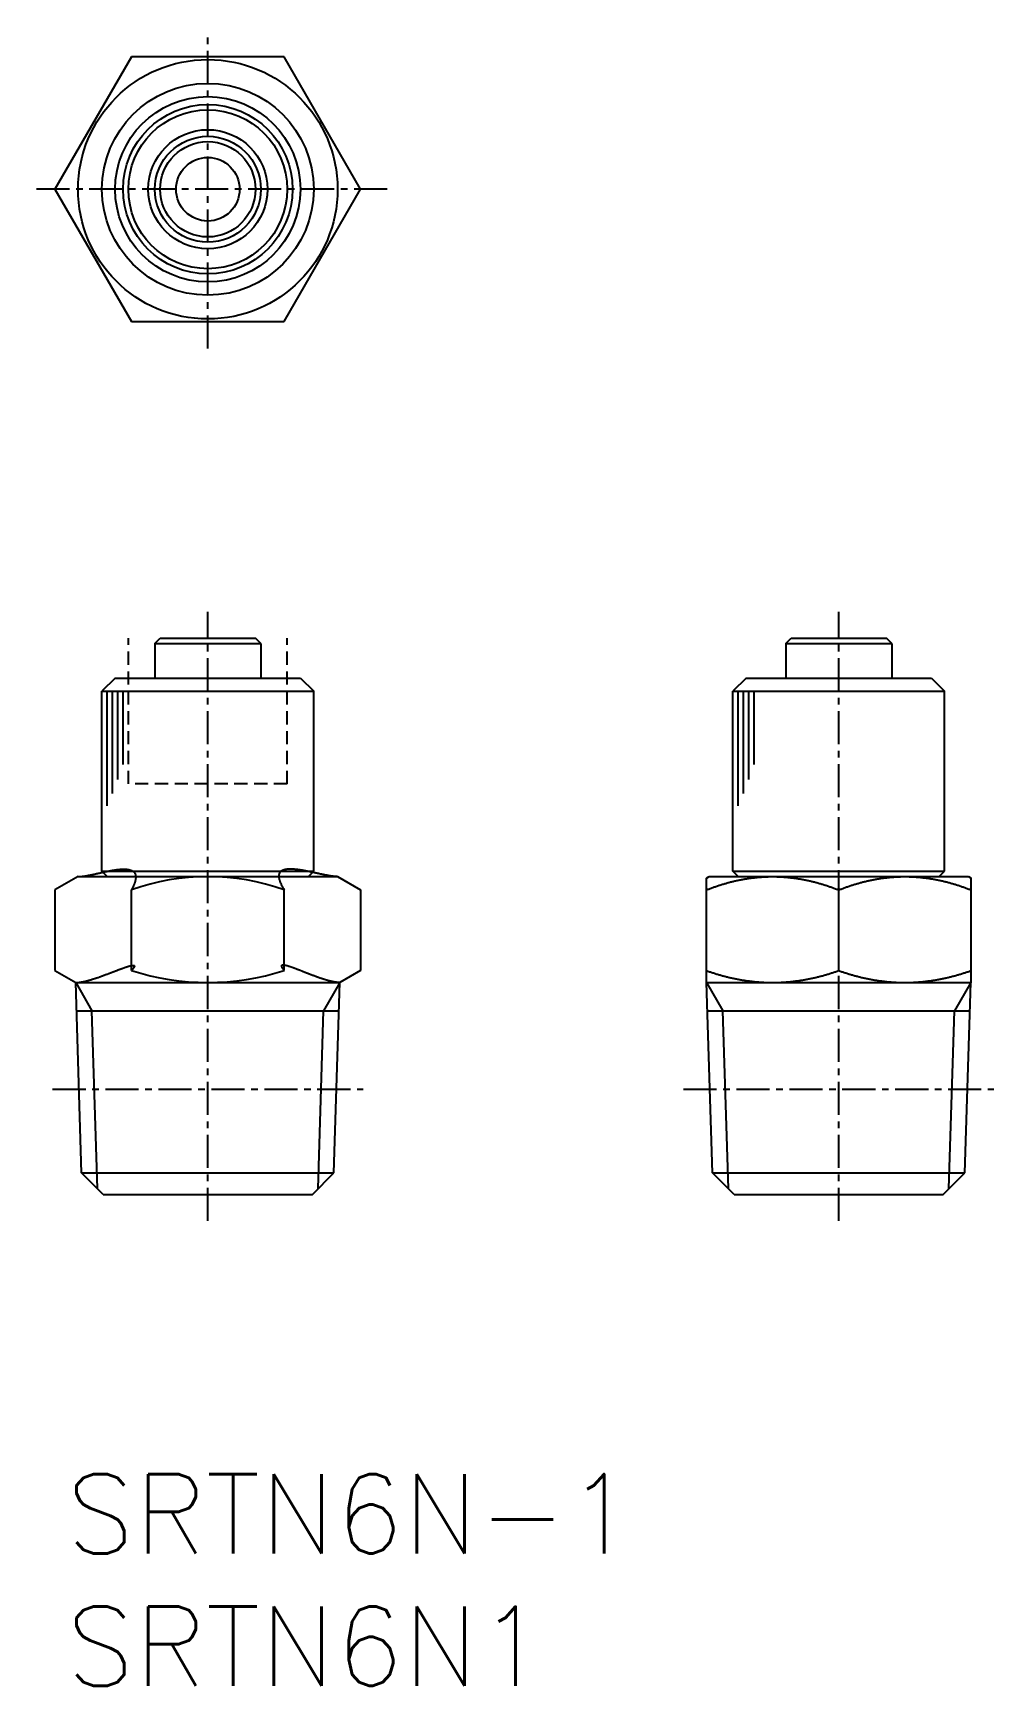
# Model space of a CAD drawing. Extents: x 125.6 to 161.9, y 64.5 to 127.
import ezdxf
from ezdxf.enums import TextEntityAlignment as Align

# ---------------------------------------------------------------- set-up
doc = ezdxf.new("R2010")
doc.units = 0
doc.linetypes.add('CENTER', pattern=[2, 1.25, -0.25, 0.25, -0.25])
doc.linetypes.add('DASHED', pattern=[0.75, 0.5, -0.25])
doc.layers.get('0').update_dxf_attribs({"linetype": 'CONTINUOUS'})
doc.layers.add('CENTER', color=1, linetype='CENTER')
doc.styles.get("Standard").update_dxf_attribs({"font": 'txt.shx', "bigfont": 'extfont.shx'})

msp = doc.modelspace()

# ---------------------------------------------------------------- linework, layer by layer
at = {"color": 7, "linetype": 'CONTINUOUS'}
for p, q in [((129.306, 126.059), (126.419, 121.059)), ((135.08, 126.059), (129.306, 126.059)), ((137.966, 121.059), (135.08, 126.059)), ((126.419, 121.059), (129.306, 116.059)), ((135.08, 116.059), (137.966, 121.059)), ((129.306, 116.059), (135.08, 116.059)), ((130.193, 103.898), (130.393, 104.098)), ((130.193, 103.898), (134.193, 103.898)), ((130.193, 103.898), (130.193, 102.598)), ((130.393, 104.098), (133.993, 104.098)), ((134.193, 103.898), (133.993, 104.098)), ((134.193, 103.898), (134.193, 102.598)), ((154.026, 103.898), (154.226, 104.098)), ((154.026, 103.898), (154.026, 102.598)), ((154.026, 103.898), (158.026, 103.898)), ((154.226, 104.098), (157.826, 104.098)), ((158.026, 103.898), (157.826, 104.098)), ((158.026, 103.898), (158.026, 102.598)), ((128.693, 102.598), (128.193, 102.098)), ((128.693, 102.598), (135.693, 102.598)), ((135.693, 102.598), (136.193, 102.098)), ((152.526, 102.598), (152.026, 102.098)), ((152.526, 102.598), (159.526, 102.598)), ((159.526, 102.598), (160.026, 102.098)), ((128.193, 102.098), (136.193, 102.098)), ((128.193, 95.298), (128.193, 102.098)), ((136.193, 95.298), (136.193, 102.098)), ((152.026, 95.298), (152.026, 102.098)), ((152.026, 102.098), (160.026, 102.098)), ((160.026, 95.298), (160.026, 102.098)), ((127.293, 95.098), (126.419, 94.594)), ((127.293, 95.098), (137.093, 95.098)), ((128.193, 95.298), (136.193, 95.298)), ((128.393, 95.098), (128.193, 95.298)), ((135.993, 95.098), (136.193, 95.298)), ((137.093, 95.098), (137.966, 94.594)), ((151.026, 95.041), (151.126, 95.098)), ((151.026, 91.104), (151.026, 95.041)), ((151.126, 95.098), (160.926, 95.098)), ((152.226, 95.098), (152.026, 95.298)), ((152.026, 95.298), (160.026, 95.298)), ((159.826, 95.098), (160.026, 95.298)), ((160.926, 95.098), (161.026, 95.041)), ((161.026, 91.104), (161.026, 95.041)), ((126.419, 94.594), (126.419, 91.551)), ((129.306, 91.551), (129.306, 94.594)), ((135.08, 91.551), (135.08, 94.594)), ((137.966, 94.594), (137.966, 91.551)), ((156.026, 91.551), (156.026, 94.594)), ((126.419, 91.551), (127.203, 91.098)), ((137.966, 91.551), (137.183, 91.098)), ((127.203, 91.098), (137.183, 91.098)), ((127.427, 83.914), (127.203, 91.098)), ((136.958, 83.914), (137.183, 91.098)), ((151.026, 91.104), (151.036, 91.098)), ((151.26, 83.914), (151.036, 91.098)), ((151.036, 91.098), (161.016, 91.098)), ((160.791, 83.914), (161.016, 91.098)), ((161.016, 91.098), (161.026, 91.104)), ((127.236, 90.034), (137.149, 90.034)), ((151.069, 90.034), (160.982, 90.034)), ((128.243, 83.098), (127.427, 83.914)), ((127.427, 83.914), (136.958, 83.914)), ((136.143, 83.098), (136.958, 83.914)), ((151.26, 83.914), (160.791, 83.914)), ((152.076, 83.098), (151.26, 83.914)), ((159.976, 83.098), (160.791, 83.914)), ((128.243, 83.098), (136.143, 83.098)), ((152.076, 83.098), (159.976, 83.098))]:
    msp.add_line(p, q, dxfattribs=at)
at = {"color": 3, "linetype": 'DASHED'}
for p, q in [((129.193, 98.598), (129.193, 104.098)), ((135.193, 98.598), (135.193, 104.098)), ((135.193, 98.598), (129.193, 98.598))]:
    msp.add_line(p, q, dxfattribs=at)
at = {"color": 3, "linetype": 'CONTINUOUS'}
for p, q in [((128.393, 97.77), (128.393, 102.098)), ((128.593, 98.237), (128.593, 102.098)), ((128.793, 98.764), (128.793, 102.098)), ((128.993, 99.336), (128.993, 102.098)), ((152.226, 97.77), (152.226, 102.098)), ((152.426, 98.237), (152.426, 102.098)), ((152.626, 98.764), (152.626, 102.098)), ((152.826, 99.336), (152.826, 102.098)), ((127.203, 91.098), (127.817, 90.034)), ((137.183, 91.098), (136.568, 90.034)), ((151.036, 91.098), (151.65, 90.034)), ((161.016, 91.098), (160.401, 90.034)), ((128.027, 83.314), (127.817, 90.034)), ((136.358, 83.314), (136.568, 90.034)), ((151.86, 83.314), (151.65, 90.034)), ((160.191, 83.314), (160.401, 90.034))]:
    msp.add_line(p, q, dxfattribs=at)
at = {"color": 7}
for points in [[(127.293, 95.098, 0), (127.306, 95.098, 0), (127.32, 95.099, 0), (127.333, 95.099, 0), (127.348, 95.1, 0), (127.362, 95.1, 0), (127.377, 95.101, 0), (127.392, 95.103, 0), (127.407, 95.104, 0), (127.423, 95.105, 0), (127.439, 95.107, 0), (127.455, 95.109, 0), (127.471, 95.111, 0), (127.488, 95.113, 0), (127.505, 95.116, 0), (127.522, 95.118, 0), (127.54, 95.121, 0), (127.557, 95.124, 0), (127.575, 95.126, 0), (127.593, 95.13, 0), (127.611, 95.133, 0), (127.63, 95.136, 0), (127.648, 95.139, 0), (127.667, 95.143, 0), (127.686, 95.147, 0), (127.706, 95.15, 0), (127.725, 95.154, 0), (127.745, 95.158, 0), (127.764, 95.162, 0), (127.784, 95.166, 0), (127.804, 95.171, 0), (127.824, 95.175, 0), (127.845, 95.179, 0), (127.865, 95.183, 0), (127.886, 95.188, 0), (127.906, 95.192, 0), (127.927, 95.197, 0), (127.948, 95.201, 0), (127.969, 95.206, 0), (127.99, 95.211, 0), (128.011, 95.216, 0), (128.032, 95.22, 0), (128.054, 95.225, 0), (128.075, 95.23, 0), (128.096, 95.234, 0), (128.118, 95.239, 0), (128.139, 95.244, 0), (128.161, 95.249, 0), (128.183, 95.254, 0), (128.204, 95.258, 0), (128.226, 95.263, 0), (128.247, 95.268, 0), (128.269, 95.272, 0), (128.291, 95.277, 0), (128.312, 95.282, 0), (128.334, 95.286, 0), (128.356, 95.291, 0), (128.377, 95.295, 0), (128.399, 95.299, 0), (128.42, 95.304, 0), (128.442, 95.308, 0), (128.463, 95.312, 0), (128.485, 95.316, 0), (128.506, 95.32, 0), (128.527, 95.324, 0), (128.548, 95.328, 0), (128.57, 95.332, 0), (128.591, 95.336, 0), (128.611, 95.339, 0), (128.632, 95.343, 0), (128.653, 95.346, 0), (128.674, 95.349, 0), (128.694, 95.352, 0), (128.714, 95.355, 0), (128.735, 95.358, 0), (128.755, 95.361, 0), (128.775, 95.363, 0), (128.794, 95.366, 0), (128.814, 95.368, 0), (128.834, 95.37, 0), (128.853, 95.372, 0), (128.872, 95.374, 0), (128.891, 95.375, 0), (128.91, 95.376, 0), (128.928, 95.378, 0), (128.947, 95.379, 0), (128.965, 95.379, 0), (128.983, 95.38, 0), (129.001, 95.38, 0), (129.018, 95.381, 0), (129.035, 95.381, 0), (129.052, 95.381, 0), (129.069, 95.38, 0), (129.086, 95.379, 0), (129.102, 95.379, 0), (129.118, 95.377, 0), (129.134, 95.376, 0), (129.149, 95.374, 0), (129.164, 95.373, 0), (129.179, 95.371, 0), (129.194, 95.368, 0), (129.208, 95.365, 0), (129.222, 95.363, 0), (129.236, 95.359, 0), (129.249, 95.356, 0), (129.262, 95.352, 0), (129.275, 95.348, 0), (129.287, 95.344, 0), (129.299, 95.339, 0), (129.311, 95.334, 0), (129.322, 95.329, 0), (129.333, 95.323, 0), (129.344, 95.317, 0), (129.354, 95.311, 0), (129.364, 95.305, 0), (129.373, 95.298, 0), (129.382, 95.291, 0), (129.391, 95.283, 0), (129.399, 95.275, 0), (129.407, 95.267, 0), (129.414, 95.258, 0), (129.421, 95.25, 0), (129.428, 95.24, 0), (129.434, 95.231, 0), (129.439, 95.221, 0), (129.445, 95.21, 0), (129.449, 95.199, 0), (129.454, 95.188, 0), (129.457, 95.176, 0), (129.461, 95.164, 0), (129.463, 95.152, 0), (129.466, 95.139, 0), (129.468, 95.126, 0), (129.469, 95.112, 0), (129.47, 95.098, 0), (129.47, 95.084, 0), (129.47, 95.069, 0), (129.469, 95.053, 0), (129.468, 95.037, 0), (129.466, 95.021, 0), (129.464, 95.004, 0), (129.461, 94.987, 0), (129.457, 94.97, 0), (129.453, 94.951, 0), (129.448, 94.933, 0), (129.443, 94.914, 0), (129.437, 94.894, 0), (129.431, 94.874, 0), (129.424, 94.854, 0), (129.417, 94.833, 0), (129.408, 94.811, 0), (129.4, 94.789, 0), (129.39, 94.766, 0), (129.38, 94.743, 0), (129.369, 94.72, 0), (129.358, 94.696, 0), (129.346, 94.671, 0), (129.333, 94.646, 0), (129.32, 94.62, 0), (129.306, 94.594, 0)], [(137.093, 95.098, 0), (137.08, 95.098, 0), (137.066, 95.099, 0), (137.052, 95.099, 0), (137.038, 95.1, 0), (137.023, 95.1, 0), (137.008, 95.101, 0), (136.993, 95.103, 0), (136.977, 95.104, 0), (136.962, 95.105, 0), (136.945, 95.107, 0), (136.929, 95.109, 0), (136.912, 95.111, 0), (136.895, 95.113, 0), (136.878, 95.116, 0), (136.86, 95.118, 0), (136.843, 95.121, 0), (136.825, 95.124, 0), (136.806, 95.126, 0), (136.788, 95.13, 0), (136.769, 95.133, 0), (136.75, 95.136, 0), (136.731, 95.139, 0), (136.711, 95.143, 0), (136.692, 95.147, 0), (136.672, 95.15, 0), (136.652, 95.154, 0), (136.632, 95.158, 0), (136.611, 95.162, 0), (136.591, 95.166, 0), (136.57, 95.171, 0), (136.549, 95.175, 0), (136.529, 95.179, 0), (136.507, 95.183, 0), (136.486, 95.188, 0), (136.465, 95.192, 0), (136.443, 95.197, 0), (136.422, 95.201, 0), (136.4, 95.206, 0), (136.378, 95.211, 0), (136.356, 95.216, 0), (136.334, 95.22, 0), (136.312, 95.225, 0), (136.29, 95.23, 0), (136.268, 95.234, 0), (136.246, 95.239, 0), (136.223, 95.244, 0), (136.201, 95.249, 0), (136.179, 95.254, 0), (136.156, 95.258, 0), (136.134, 95.263, 0), (136.111, 95.268, 0), (136.089, 95.272, 0), (136.066, 95.277, 0), (136.044, 95.282, 0), (136.022, 95.286, 0), (135.999, 95.291, 0), (135.977, 95.295, 0), (135.954, 95.299, 0), (135.932, 95.304, 0), (135.91, 95.308, 0), (135.888, 95.312, 0), (135.865, 95.316, 0), (135.843, 95.32, 0), (135.821, 95.324, 0), (135.799, 95.328, 0), (135.778, 95.332, 0), (135.756, 95.336, 0), (135.734, 95.339, 0), (135.713, 95.343, 0), (135.691, 95.346, 0), (135.67, 95.349, 0), (135.649, 95.352, 0), (135.628, 95.355, 0), (135.607, 95.358, 0), (135.586, 95.361, 0), (135.565, 95.363, 0), (135.545, 95.366, 0), (135.525, 95.368, 0), (135.504, 95.37, 0), (135.485, 95.372, 0), (135.465, 95.374, 0), (135.445, 95.375, 0), (135.426, 95.376, 0), (135.407, 95.378, 0), (135.388, 95.379, 0), (135.369, 95.379, 0), (135.351, 95.38, 0), (135.333, 95.38, 0), (135.315, 95.381, 0), (135.297, 95.381, 0), (135.28, 95.381, 0), (135.263, 95.38, 0), (135.246, 95.379, 0), (135.229, 95.379, 0), (135.213, 95.377, 0), (135.197, 95.376, 0), (135.181, 95.374, 0), (135.165, 95.373, 0), (135.15, 95.371, 0), (135.136, 95.368, 0), (135.121, 95.365, 0), (135.107, 95.363, 0), (135.093, 95.359, 0), (135.08, 95.356, 0), (135.067, 95.352, 0), (135.054, 95.348, 0), (135.042, 95.344, 0), (135.03, 95.339, 0), (135.018, 95.334, 0), (135.007, 95.329, 0), (134.996, 95.323, 0), (134.986, 95.317, 0), (134.976, 95.311, 0), (134.966, 95.305, 0), (134.957, 95.298, 0), (134.948, 95.291, 0), (134.94, 95.283, 0), (134.932, 95.275, 0), (134.925, 95.267, 0), (134.918, 95.258, 0), (134.911, 95.25, 0), (134.905, 95.24, 0), (134.9, 95.231, 0), (134.895, 95.221, 0), (134.89, 95.21, 0), (134.886, 95.199, 0), (134.883, 95.188, 0), (134.88, 95.176, 0), (134.877, 95.164, 0), (134.876, 95.152, 0), (134.874, 95.139, 0), (134.873, 95.126, 0), (134.873, 95.112, 0), (134.873, 95.098, 0), (134.874, 95.084, 0), (134.875, 95.069, 0), (134.877, 95.053, 0), (134.88, 95.037, 0), (134.883, 95.021, 0), (134.887, 95.004, 0), (134.891, 94.987, 0), (134.896, 94.97, 0), (134.901, 94.951, 0), (134.908, 94.933, 0), (134.914, 94.914, 0), (134.922, 94.894, 0), (134.93, 94.874, 0), (134.939, 94.854, 0), (134.948, 94.833, 0), (134.958, 94.811, 0), (134.969, 94.789, 0), (134.98, 94.766, 0), (134.992, 94.743, 0), (135.005, 94.72, 0), (135.018, 94.696, 0), (135.033, 94.671, 0), (135.048, 94.646, 0), (135.063, 94.62, 0), (135.08, 94.594, 0)], [(151.026, 94.594, 0), (151.055, 94.606, 0), (151.085, 94.618, 0), (151.115, 94.629, 0), (151.145, 94.641, 0), (151.175, 94.652, 0), (151.205, 94.664, 0), (151.235, 94.675, 0), (151.266, 94.686, 0), (151.296, 94.697, 0), (151.326, 94.708, 0), (151.357, 94.718, 0), (151.387, 94.729, 0), (151.418, 94.739, 0), (151.448, 94.749, 0), (151.479, 94.76, 0), (151.509, 94.77, 0), (151.54, 94.779, 0), (151.571, 94.789, 0), (151.602, 94.799, 0), (151.632, 94.808, 0), (151.663, 94.817, 0), (151.694, 94.827, 0), (151.725, 94.836, 0), (151.756, 94.844, 0), (151.787, 94.853, 0), (151.818, 94.862, 0), (151.85, 94.87, 0), (151.881, 94.879, 0), (151.912, 94.887, 0), (151.943, 94.895, 0), (151.975, 94.903, 0), (152.006, 94.91, 0), (152.037, 94.918, 0), (152.069, 94.925, 0), (152.1, 94.933, 0), (152.132, 94.94, 0), (152.163, 94.947, 0), (152.195, 94.954, 0), (152.227, 94.96, 0), (152.258, 94.967, 0), (152.29, 94.974, 0), (152.322, 94.98, 0), (152.353, 94.986, 0), (152.385, 94.992, 0), (152.417, 94.998, 0), (152.449, 95.003, 0), (152.481, 95.009, 0), (152.513, 95.014, 0), (152.545, 95.019, 0), (152.576, 95.024, 0), (152.608, 95.029, 0), (152.64, 95.034, 0), (152.672, 95.038, 0), (152.704, 95.043, 0), (152.736, 95.047, 0), (152.769, 95.051, 0), (152.801, 95.055, 0), (152.833, 95.058, 0), (152.865, 95.062, 0), (152.897, 95.066, 0), (152.929, 95.069, 0), (152.961, 95.072, 0), (152.993, 95.075, 0), (153.026, 95.078, 0), (153.058, 95.08, 0), (153.09, 95.082, 0), (153.122, 95.085, 0), (153.155, 95.087, 0), (153.187, 95.089, 0), (153.219, 95.09, 0), (153.251, 95.092, 0), (153.284, 95.093, 0), (153.316, 95.095, 0), (153.348, 95.096, 0), (153.38, 95.097, 0), (153.413, 95.097, 0), (153.445, 95.098, 0), (153.477, 95.098, 0), (153.51, 95.098, 0), (153.542, 95.098, 0), (153.574, 95.098, 0), (153.606, 95.098, 0), (153.639, 95.097, 0), (153.671, 95.097, 0), (153.703, 95.096, 0), (153.736, 95.095, 0), (153.768, 95.093, 0), (153.8, 95.092, 0), (153.832, 95.09, 0), (153.865, 95.089, 0), (153.897, 95.087, 0), (153.929, 95.085, 0), (153.961, 95.082, 0), (153.994, 95.08, 0), (154.026, 95.078, 0), (154.058, 95.075, 0), (154.09, 95.072, 0), (154.122, 95.069, 0), (154.154, 95.066, 0), (154.187, 95.062, 0), (154.219, 95.058, 0), (154.251, 95.055, 0), (154.283, 95.051, 0), (154.315, 95.047, 0), (154.347, 95.043, 0), (154.379, 95.038, 0), (154.411, 95.034, 0), (154.443, 95.029, 0), (154.475, 95.024, 0), (154.507, 95.019, 0), (154.539, 95.014, 0), (154.571, 95.009, 0), (154.603, 95.003, 0), (154.634, 94.998, 0), (154.666, 94.992, 0), (154.698, 94.986, 0), (154.73, 94.98, 0), (154.761, 94.974, 0), (154.793, 94.967, 0), (154.825, 94.96, 0), (154.856, 94.954, 0), (154.888, 94.947, 0), (154.919, 94.94, 0), (154.951, 94.933, 0), (154.982, 94.925, 0), (155.014, 94.918, 0), (155.045, 94.91, 0), (155.077, 94.903, 0), (155.108, 94.895, 0), (155.139, 94.887, 0), (155.171, 94.879, 0), (155.202, 94.87, 0), (155.233, 94.862, 0), (155.264, 94.853, 0), (155.295, 94.844, 0), (155.326, 94.836, 0), (155.357, 94.827, 0), (155.388, 94.817, 0), (155.419, 94.808, 0), (155.45, 94.799, 0), (155.481, 94.789, 0), (155.511, 94.779, 0), (155.542, 94.77, 0), (155.573, 94.76, 0), (155.603, 94.749, 0), (155.634, 94.739, 0), (155.664, 94.729, 0), (155.695, 94.718, 0), (155.725, 94.708, 0), (155.755, 94.697, 0), (155.786, 94.686, 0), (155.816, 94.675, 0), (155.846, 94.664, 0), (155.876, 94.652, 0), (155.906, 94.641, 0), (155.936, 94.629, 0), (155.966, 94.618, 0), (155.996, 94.606, 0), (156.026, 94.594, 0)], [(156.026, 94.594, 0), (156.055, 94.606, 0), (156.085, 94.618, 0), (156.115, 94.629, 0), (156.145, 94.641, 0), (156.175, 94.652, 0), (156.205, 94.664, 0), (156.235, 94.675, 0), (156.266, 94.686, 0), (156.296, 94.697, 0), (156.326, 94.708, 0), (156.357, 94.718, 0), (156.387, 94.729, 0), (156.418, 94.739, 0), (156.448, 94.749, 0), (156.479, 94.76, 0), (156.509, 94.77, 0), (156.54, 94.779, 0), (156.571, 94.789, 0), (156.602, 94.799, 0), (156.632, 94.808, 0), (156.663, 94.817, 0), (156.694, 94.827, 0), (156.725, 94.836, 0), (156.756, 94.844, 0), (156.787, 94.853, 0), (156.818, 94.862, 0), (156.85, 94.87, 0), (156.881, 94.879, 0), (156.912, 94.887, 0), (156.943, 94.895, 0), (156.975, 94.903, 0), (157.006, 94.91, 0), (157.037, 94.918, 0), (157.069, 94.925, 0), (157.1, 94.933, 0), (157.132, 94.94, 0), (157.163, 94.947, 0), (157.195, 94.954, 0), (157.227, 94.96, 0), (157.258, 94.967, 0), (157.29, 94.974, 0), (157.322, 94.98, 0), (157.353, 94.986, 0), (157.385, 94.992, 0), (157.417, 94.998, 0), (157.449, 95.003, 0), (157.481, 95.009, 0), (157.513, 95.014, 0), (157.545, 95.019, 0), (157.576, 95.024, 0), (157.608, 95.029, 0), (157.64, 95.034, 0), (157.672, 95.038, 0), (157.704, 95.043, 0), (157.736, 95.047, 0), (157.769, 95.051, 0), (157.801, 95.055, 0), (157.833, 95.058, 0), (157.865, 95.062, 0), (157.897, 95.066, 0), (157.929, 95.069, 0), (157.961, 95.072, 0), (157.993, 95.075, 0), (158.026, 95.078, 0), (158.058, 95.08, 0), (158.09, 95.082, 0), (158.122, 95.085, 0), (158.155, 95.087, 0), (158.187, 95.089, 0), (158.219, 95.09, 0), (158.251, 95.092, 0), (158.284, 95.093, 0), (158.316, 95.095, 0), (158.348, 95.096, 0), (158.38, 95.097, 0), (158.413, 95.097, 0), (158.445, 95.098, 0), (158.477, 95.098, 0), (158.51, 95.098, 0), (158.542, 95.098, 0), (158.574, 95.098, 0), (158.606, 95.098, 0), (158.639, 95.097, 0), (158.671, 95.097, 0), (158.703, 95.096, 0), (158.736, 95.095, 0), (158.768, 95.093, 0), (158.8, 95.092, 0), (158.832, 95.09, 0), (158.865, 95.089, 0), (158.897, 95.087, 0), (158.929, 95.085, 0), (158.961, 95.082, 0), (158.994, 95.08, 0), (159.026, 95.078, 0), (159.058, 95.075, 0), (159.09, 95.072, 0), (159.122, 95.069, 0), (159.154, 95.066, 0), (159.187, 95.062, 0), (159.219, 95.058, 0), (159.251, 95.055, 0), (159.283, 95.051, 0), (159.315, 95.047, 0), (159.347, 95.043, 0), (159.379, 95.038, 0), (159.411, 95.034, 0), (159.443, 95.029, 0), (159.475, 95.024, 0), (159.507, 95.019, 0), (159.539, 95.014, 0), (159.571, 95.009, 0), (159.603, 95.003, 0), (159.634, 94.998, 0), (159.666, 94.992, 0), (159.698, 94.986, 0), (159.73, 94.98, 0), (159.761, 94.974, 0), (159.793, 94.967, 0), (159.825, 94.96, 0), (159.856, 94.954, 0), (159.888, 94.947, 0), (159.919, 94.94, 0), (159.951, 94.933, 0), (159.982, 94.925, 0), (160.014, 94.918, 0), (160.045, 94.91, 0), (160.077, 94.903, 0), (160.108, 94.895, 0), (160.139, 94.887, 0), (160.171, 94.879, 0), (160.202, 94.87, 0), (160.233, 94.862, 0), (160.264, 94.853, 0), (160.295, 94.844, 0), (160.326, 94.836, 0), (160.357, 94.827, 0), (160.388, 94.817, 0), (160.419, 94.808, 0), (160.45, 94.799, 0), (160.481, 94.789, 0), (160.511, 94.779, 0), (160.542, 94.77, 0), (160.573, 94.76, 0), (160.603, 94.749, 0), (160.634, 94.739, 0), (160.664, 94.729, 0), (160.695, 94.718, 0), (160.725, 94.708, 0), (160.755, 94.697, 0), (160.786, 94.686, 0), (160.816, 94.675, 0), (160.846, 94.664, 0), (160.876, 94.652, 0), (160.906, 94.641, 0), (160.936, 94.629, 0), (160.966, 94.618, 0), (160.996, 94.606, 0), (161.026, 94.594, 0)], [(127.203, 91.098, 0), (127.217, 91.098, 0), (127.231, 91.098, 0), (127.245, 91.099, 0), (127.259, 91.099, 0), (127.274, 91.1, 0), (127.289, 91.101, 0), (127.305, 91.102, 0), (127.32, 91.104, 0), (127.336, 91.106, 0), (127.352, 91.108, 0), (127.369, 91.11, 0), (127.385, 91.112, 0), (127.402, 91.115, 0), (127.419, 91.118, 0), (127.437, 91.121, 0), (127.454, 91.124, 0), (127.472, 91.127, 0), (127.49, 91.131, 0), (127.508, 91.135, 0), (127.526, 91.139, 0), (127.545, 91.143, 0), (127.563, 91.148, 0), (127.582, 91.152, 0), (127.601, 91.157, 0), (127.62, 91.162, 0), (127.64, 91.167, 0), (127.659, 91.172, 0), (127.679, 91.177, 0), (127.699, 91.183, 0), (127.719, 91.189, 0), (127.739, 91.194, 0), (127.759, 91.2, 0), (127.779, 91.206, 0), (127.8, 91.212, 0), (127.82, 91.219, 0), (127.841, 91.225, 0), (127.862, 91.232, 0), (127.882, 91.238, 0), (127.903, 91.245, 0), (127.924, 91.252, 0), (127.945, 91.259, 0), (127.966, 91.266, 0), (127.987, 91.273, 0), (128.009, 91.28, 0), (128.03, 91.287, 0), (128.051, 91.294, 0), (128.073, 91.302, 0), (128.094, 91.309, 0), (128.115, 91.317, 0), (128.137, 91.325, 0), (128.158, 91.332, 0), (128.18, 91.34, 0), (128.201, 91.347, 0), (128.222, 91.355, 0), (128.244, 91.363, 0), (128.265, 91.371, 0), (128.287, 91.379, 0), (128.308, 91.387, 0), (128.329, 91.395, 0), (128.351, 91.403, 0), (128.372, 91.41, 0), (128.393, 91.418, 0), (128.414, 91.426, 0), (128.435, 91.434, 0), (128.456, 91.442, 0), (128.477, 91.45, 0), (128.498, 91.458, 0), (128.519, 91.466, 0), (128.54, 91.474, 0), (128.56, 91.481, 0), (128.581, 91.489, 0), (128.601, 91.497, 0), (128.621, 91.505, 0), (128.642, 91.512, 0), (128.662, 91.52, 0), (128.681, 91.528, 0), (128.701, 91.535, 0), (128.721, 91.543, 0), (128.74, 91.55, 0), (128.76, 91.557, 0), (128.779, 91.564, 0), (128.798, 91.572, 0), (128.817, 91.579, 0), (128.835, 91.586, 0), (128.854, 91.593, 0), (128.872, 91.6, 0), (128.89, 91.606, 0), (128.908, 91.613, 0), (128.925, 91.619, 0), (128.943, 91.626, 0), (128.96, 91.632, 0), (128.977, 91.638, 0), (128.994, 91.644, 0), (129.011, 91.65, 0), (129.027, 91.656, 0), (129.043, 91.661, 0), (129.059, 91.667, 0), (129.074, 91.672, 0), (129.09, 91.677, 0), (129.105, 91.682, 0), (129.119, 91.687, 0), (129.134, 91.692, 0), (129.148, 91.696, 0), (129.162, 91.701, 0), (129.175, 91.705, 0), (129.189, 91.709, 0), (129.202, 91.713, 0), (129.214, 91.716, 0), (129.227, 91.72, 0), (129.239, 91.723, 0), (129.25, 91.726, 0), (129.262, 91.729, 0), (129.273, 91.731, 0), (129.283, 91.734, 0), (129.294, 91.736, 0), (129.304, 91.738, 0), (129.313, 91.74, 0), (129.322, 91.741, 0), (129.331, 91.742, 0), (129.339, 91.743, 0), (129.348, 91.744, 0), (129.355, 91.745, 0), (129.362, 91.745, 0), (129.369, 91.745, 0), (129.376, 91.745, 0), (129.382, 91.744, 0), (129.387, 91.743, 0), (129.392, 91.742, 0), (129.397, 91.741, 0), (129.401, 91.74, 0), (129.405, 91.738, 0), (129.408, 91.735, 0), (129.411, 91.733, 0), (129.414, 91.73, 0), (129.416, 91.727, 0), (129.417, 91.724, 0), (129.418, 91.72, 0), (129.419, 91.716, 0), (129.419, 91.712, 0), (129.418, 91.707, 0), (129.417, 91.702, 0), (129.416, 91.697, 0), (129.414, 91.691, 0), (129.411, 91.685, 0), (129.408, 91.678, 0), (129.404, 91.672, 0), (129.4, 91.665, 0), (129.396, 91.657, 0), (129.39, 91.65, 0), (129.384, 91.641, 0), (129.378, 91.633, 0), (129.371, 91.624, 0), (129.364, 91.615, 0), (129.355, 91.605, 0), (129.347, 91.595, 0), (129.338, 91.585, 0), (129.328, 91.574, 0), (129.317, 91.562, 0), (129.306, 91.551, 0)], [(137.183, 91.098, 0), (137.169, 91.098, 0), (137.155, 91.098, 0), (137.141, 91.099, 0), (137.126, 91.099, 0), (137.112, 91.1, 0), (137.096, 91.101, 0), (137.081, 91.102, 0), (137.066, 91.104, 0), (137.05, 91.106, 0), (137.034, 91.108, 0), (137.017, 91.11, 0), (137.001, 91.113, 0), (136.984, 91.115, 0), (136.967, 91.118, 0), (136.95, 91.121, 0), (136.932, 91.125, 0), (136.915, 91.128, 0), (136.897, 91.132, 0), (136.879, 91.136, 0), (136.861, 91.14, 0), (136.842, 91.144, 0), (136.824, 91.149, 0), (136.805, 91.153, 0), (136.786, 91.158, 0), (136.767, 91.163, 0), (136.748, 91.168, 0), (136.729, 91.174, 0), (136.709, 91.179, 0), (136.69, 91.185, 0), (136.67, 91.191, 0), (136.65, 91.197, 0), (136.63, 91.203, 0), (136.61, 91.209, 0), (136.59, 91.215, 0), (136.569, 91.221, 0), (136.549, 91.228, 0), (136.528, 91.235, 0), (136.508, 91.241, 0), (136.487, 91.248, 0), (136.466, 91.255, 0), (136.445, 91.262, 0), (136.424, 91.269, 0), (136.403, 91.277, 0), (136.382, 91.284, 0), (136.361, 91.291, 0), (136.34, 91.299, 0), (136.319, 91.306, 0), (136.298, 91.314, 0), (136.277, 91.322, 0), (136.256, 91.329, 0), (136.234, 91.337, 0), (136.213, 91.345, 0), (136.192, 91.353, 0), (136.171, 91.361, 0), (136.15, 91.369, 0), (136.128, 91.377, 0), (136.107, 91.385, 0), (136.086, 91.393, 0), (136.065, 91.401, 0), (136.044, 91.409, 0), (136.023, 91.417, 0), (136.002, 91.425, 0), (135.981, 91.433, 0), (135.96, 91.441, 0), (135.939, 91.449, 0), (135.918, 91.457, 0), (135.898, 91.465, 0), (135.877, 91.473, 0), (135.857, 91.481, 0), (135.836, 91.489, 0), (135.816, 91.497, 0), (135.796, 91.505, 0), (135.776, 91.513, 0), (135.756, 91.521, 0), (135.736, 91.529, 0), (135.716, 91.536, 0), (135.697, 91.544, 0), (135.677, 91.552, 0), (135.658, 91.559, 0), (135.639, 91.567, 0), (135.62, 91.574, 0), (135.601, 91.581, 0), (135.582, 91.588, 0), (135.564, 91.595, 0), (135.545, 91.602, 0), (135.527, 91.609, 0), (135.509, 91.616, 0), (135.491, 91.623, 0), (135.474, 91.629, 0), (135.457, 91.636, 0), (135.439, 91.642, 0), (135.423, 91.648, 0), (135.406, 91.654, 0), (135.389, 91.66, 0), (135.373, 91.666, 0), (135.357, 91.672, 0), (135.341, 91.677, 0), (135.326, 91.683, 0), (135.311, 91.688, 0), (135.296, 91.693, 0), (135.281, 91.698, 0), (135.267, 91.703, 0), (135.252, 91.707, 0), (135.239, 91.712, 0), (135.225, 91.716, 0), (135.212, 91.72, 0), (135.199, 91.723, 0), (135.186, 91.727, 0), (135.174, 91.731, 0), (135.162, 91.734, 0), (135.15, 91.737, 0), (135.139, 91.74, 0), (135.128, 91.742, 0), (135.117, 91.744, 0), (135.106, 91.746, 0), (135.096, 91.748, 0), (135.087, 91.75, 0), (135.078, 91.751, 0), (135.069, 91.753, 0), (135.06, 91.754, 0), (135.052, 91.754, 0), (135.044, 91.755, 0), (135.037, 91.755, 0), (135.03, 91.755, 0), (135.023, 91.754, 0), (135.017, 91.754, 0), (135.011, 91.753, 0), (135.006, 91.752, 0), (135.001, 91.75, 0), (134.997, 91.748, 0), (134.992, 91.746, 0), (134.989, 91.744, 0), (134.986, 91.741, 0), (134.983, 91.738, 0), (134.981, 91.735, 0), (134.979, 91.731, 0), (134.978, 91.727, 0), (134.977, 91.723, 0), (134.977, 91.719, 0), (134.977, 91.714, 0), (134.977, 91.708, 0), (134.978, 91.703, 0), (134.98, 91.697, 0), (134.982, 91.691, 0), (134.985, 91.684, 0), (134.988, 91.677, 0), (134.992, 91.669, 0), (134.996, 91.662, 0), (135.001, 91.653, 0), (135.006, 91.645, 0), (135.012, 91.636, 0), (135.019, 91.627, 0), (135.025, 91.617, 0), (135.033, 91.607, 0), (135.041, 91.597, 0), (135.05, 91.586, 0), (135.059, 91.575, 0), (135.069, 91.563, 0), (135.08, 91.551, 0)], [(151.026, 91.551, 0), (151.056, 91.54, 0), (151.086, 91.529, 0), (151.116, 91.519, 0), (151.146, 91.508, 0), (151.177, 91.498, 0), (151.207, 91.488, 0), (151.237, 91.478, 0), (151.268, 91.468, 0), (151.298, 91.458, 0), (151.329, 91.448, 0), (151.359, 91.438, 0), (151.39, 91.429, 0), (151.421, 91.419, 0), (151.451, 91.41, 0), (151.482, 91.401, 0), (151.513, 91.392, 0), (151.544, 91.383, 0), (151.574, 91.374, 0), (151.605, 91.366, 0), (151.636, 91.357, 0), (151.667, 91.349, 0), (151.698, 91.341, 0), (151.729, 91.333, 0), (151.761, 91.325, 0), (151.792, 91.317, 0), (151.823, 91.309, 0), (151.854, 91.302, 0), (151.885, 91.294, 0), (151.917, 91.287, 0), (151.948, 91.28, 0), (151.979, 91.272, 0), (152.011, 91.266, 0), (152.042, 91.259, 0), (152.074, 91.252, 0), (152.105, 91.246, 0), (152.136, 91.239, 0), (152.168, 91.233, 0), (152.2, 91.227, 0), (152.231, 91.221, 0), (152.263, 91.215, 0), (152.294, 91.209, 0), (152.326, 91.204, 0), (152.358, 91.198, 0), (152.389, 91.193, 0), (152.421, 91.188, 0), (152.453, 91.183, 0), (152.485, 91.178, 0), (152.517, 91.173, 0), (152.548, 91.168, 0), (152.58, 91.164, 0), (152.612, 91.16, 0), (152.644, 91.156, 0), (152.676, 91.152, 0), (152.708, 91.148, 0), (152.74, 91.144, 0), (152.772, 91.14, 0), (152.804, 91.137, 0), (152.836, 91.133, 0), (152.868, 91.13, 0), (152.9, 91.127, 0), (152.932, 91.124, 0), (152.964, 91.122, 0), (152.996, 91.119, 0), (153.028, 91.117, 0), (153.06, 91.115, 0), (153.092, 91.112, 0), (153.124, 91.11, 0), (153.156, 91.109, 0), (153.188, 91.107, 0), (153.22, 91.105, 0), (153.253, 91.104, 0), (153.285, 91.103, 0), (153.317, 91.102, 0), (153.349, 91.101, 0), (153.381, 91.1, 0), (153.413, 91.099, 0), (153.445, 91.099, 0), (153.477, 91.099, 0), (153.51, 91.098, 0), (153.542, 91.098, 0), (153.574, 91.099, 0), (153.606, 91.099, 0), (153.638, 91.099, 0), (153.67, 91.1, 0), (153.702, 91.101, 0), (153.735, 91.102, 0), (153.767, 91.103, 0), (153.799, 91.104, 0), (153.831, 91.105, 0), (153.863, 91.107, 0), (153.895, 91.109, 0), (153.927, 91.11, 0), (153.959, 91.112, 0), (153.991, 91.115, 0), (154.024, 91.117, 0), (154.056, 91.119, 0), (154.088, 91.122, 0), (154.12, 91.124, 0), (154.152, 91.127, 0), (154.184, 91.13, 0), (154.216, 91.133, 0), (154.248, 91.137, 0), (154.28, 91.14, 0), (154.312, 91.144, 0), (154.344, 91.148, 0), (154.375, 91.152, 0), (154.407, 91.156, 0), (154.439, 91.16, 0), (154.471, 91.164, 0), (154.503, 91.168, 0), (154.535, 91.173, 0), (154.567, 91.178, 0), (154.598, 91.183, 0), (154.63, 91.188, 0), (154.662, 91.193, 0), (154.694, 91.198, 0), (154.725, 91.204, 0), (154.757, 91.209, 0), (154.789, 91.215, 0), (154.82, 91.221, 0), (154.852, 91.227, 0), (154.883, 91.233, 0), (154.915, 91.239, 0), (154.946, 91.246, 0), (154.978, 91.252, 0), (155.009, 91.259, 0), (155.041, 91.266, 0), (155.072, 91.272, 0), (155.103, 91.28, 0), (155.135, 91.287, 0), (155.166, 91.294, 0), (155.197, 91.302, 0), (155.229, 91.309, 0), (155.26, 91.317, 0), (155.291, 91.325, 0), (155.322, 91.333, 0), (155.353, 91.341, 0), (155.384, 91.349, 0), (155.415, 91.357, 0), (155.446, 91.366, 0), (155.477, 91.374, 0), (155.508, 91.383, 0), (155.539, 91.392, 0), (155.569, 91.401, 0), (155.6, 91.41, 0), (155.631, 91.419, 0), (155.661, 91.429, 0), (155.692, 91.438, 0), (155.723, 91.448, 0), (155.753, 91.458, 0), (155.784, 91.468, 0), (155.814, 91.478, 0), (155.844, 91.488, 0), (155.875, 91.498, 0), (155.905, 91.508, 0), (155.935, 91.519, 0), (155.965, 91.529, 0), (155.996, 91.54, 0), (156.026, 91.551, 0)], [(156.026, 91.551, 0), (156.056, 91.54, 0), (156.086, 91.529, 0), (156.116, 91.519, 0), (156.146, 91.508, 0), (156.177, 91.498, 0), (156.207, 91.488, 0), (156.237, 91.478, 0), (156.268, 91.468, 0), (156.298, 91.458, 0), (156.329, 91.448, 0), (156.359, 91.438, 0), (156.39, 91.429, 0), (156.421, 91.419, 0), (156.451, 91.41, 0), (156.482, 91.401, 0), (156.513, 91.392, 0), (156.544, 91.383, 0), (156.574, 91.374, 0), (156.605, 91.366, 0), (156.636, 91.357, 0), (156.667, 91.349, 0), (156.698, 91.341, 0), (156.729, 91.333, 0), (156.761, 91.325, 0), (156.792, 91.317, 0), (156.823, 91.309, 0), (156.854, 91.302, 0), (156.885, 91.294, 0), (156.917, 91.287, 0), (156.948, 91.28, 0), (156.979, 91.272, 0), (157.011, 91.266, 0), (157.042, 91.259, 0), (157.074, 91.252, 0), (157.105, 91.246, 0), (157.136, 91.239, 0), (157.168, 91.233, 0), (157.2, 91.227, 0), (157.231, 91.221, 0), (157.263, 91.215, 0), (157.294, 91.209, 0), (157.326, 91.204, 0), (157.358, 91.198, 0), (157.389, 91.193, 0), (157.421, 91.188, 0), (157.453, 91.183, 0), (157.485, 91.178, 0), (157.517, 91.173, 0), (157.548, 91.168, 0), (157.58, 91.164, 0), (157.612, 91.16, 0), (157.644, 91.156, 0), (157.676, 91.152, 0), (157.708, 91.148, 0), (157.74, 91.144, 0), (157.772, 91.14, 0), (157.804, 91.137, 0), (157.836, 91.133, 0), (157.868, 91.13, 0), (157.9, 91.127, 0), (157.932, 91.124, 0), (157.964, 91.122, 0), (157.996, 91.119, 0), (158.028, 91.117, 0), (158.06, 91.115, 0), (158.092, 91.112, 0), (158.124, 91.11, 0), (158.156, 91.109, 0), (158.188, 91.107, 0), (158.22, 91.105, 0), (158.253, 91.104, 0), (158.285, 91.103, 0), (158.317, 91.102, 0), (158.349, 91.101, 0), (158.381, 91.1, 0), (158.413, 91.099, 0), (158.445, 91.099, 0), (158.477, 91.099, 0), (158.51, 91.098, 0), (158.542, 91.098, 0), (158.574, 91.099, 0), (158.606, 91.099, 0), (158.638, 91.099, 0), (158.67, 91.1, 0), (158.702, 91.101, 0), (158.735, 91.102, 0), (158.767, 91.103, 0), (158.799, 91.104, 0), (158.831, 91.105, 0), (158.863, 91.107, 0), (158.895, 91.109, 0), (158.927, 91.11, 0), (158.959, 91.112, 0), (158.991, 91.115, 0), (159.024, 91.117, 0), (159.056, 91.119, 0), (159.088, 91.122, 0), (159.12, 91.124, 0), (159.152, 91.127, 0), (159.184, 91.13, 0), (159.216, 91.133, 0), (159.248, 91.137, 0), (159.28, 91.14, 0), (159.312, 91.144, 0), (159.344, 91.148, 0), (159.375, 91.152, 0), (159.407, 91.156, 0), (159.439, 91.16, 0), (159.471, 91.164, 0), (159.503, 91.168, 0), (159.535, 91.173, 0), (159.567, 91.178, 0), (159.598, 91.183, 0), (159.63, 91.188, 0), (159.662, 91.193, 0), (159.694, 91.198, 0), (159.725, 91.204, 0), (159.757, 91.209, 0), (159.789, 91.215, 0), (159.82, 91.221, 0), (159.852, 91.227, 0), (159.883, 91.233, 0), (159.915, 91.239, 0), (159.946, 91.246, 0), (159.978, 91.252, 0), (160.009, 91.259, 0), (160.041, 91.266, 0), (160.072, 91.272, 0), (160.103, 91.28, 0), (160.135, 91.287, 0), (160.166, 91.294, 0), (160.197, 91.302, 0), (160.229, 91.309, 0), (160.26, 91.317, 0), (160.291, 91.325, 0), (160.322, 91.333, 0), (160.353, 91.341, 0), (160.384, 91.349, 0), (160.415, 91.357, 0), (160.446, 91.366, 0), (160.477, 91.374, 0), (160.508, 91.383, 0), (160.539, 91.392, 0), (160.569, 91.401, 0), (160.6, 91.41, 0), (160.631, 91.419, 0), (160.661, 91.429, 0), (160.692, 91.438, 0), (160.723, 91.448, 0), (160.753, 91.458, 0), (160.784, 91.468, 0), (160.814, 91.478, 0), (160.844, 91.488, 0), (160.875, 91.498, 0), (160.905, 91.508, 0), (160.935, 91.519, 0), (160.965, 91.529, 0), (160.996, 91.54, 0), (161.026, 91.551, 0)]]:
    msp.add_polyline3d(points, dxfattribs=at)
at = {"color": 7, "linetype": 'CONTINUOUS'}
for radius in [4.9, 4, 3.5, 3.2, 3, 2.25, 2, 1.8, 1.2]:
    msp.add_circle((132.193, 121.059), radius, dxfattribs=at)
for centre, radius, start, end in [((132.193, 86.584), 8.514, 70.18081, 109.81919), ((132.193, 100.535), 9.436, 252.18683, 287.81317)]:
    msp.add_arc(centre, radius, start, end, dxfattribs=at)
at = {"layer": 'CENTER', "color": 1, "linetype": 'CENTER'}
for p, q in [((132.193, 115.043), (132.193, 126.959)), ((138.966, 121.059), (125.591, 121.059)), ((132.193, 82.098), (132.193, 105.098)), ((156.026, 82.098), (156.026, 105.098)), ((126.329, 87.068), (138.057, 87.068)), ((150.162, 87.068), (161.89, 87.068))]:
    msp.add_line(p, q, dxfattribs=at)

# ---------------------------------------------------------------- texts
at = {"color": 7, "linetype": 'CONTINUOUS'}
for s, p in [('SRTN6N-1', (126.849, 71.031)), ('SRTN6N1', (126.849, 66.031))]:
    msp.add_text(s, height=3, dxfattribs=at).set_placement(p, align=Align.MIDDLE_LEFT)

doc.saveas('drawing.dxf')
